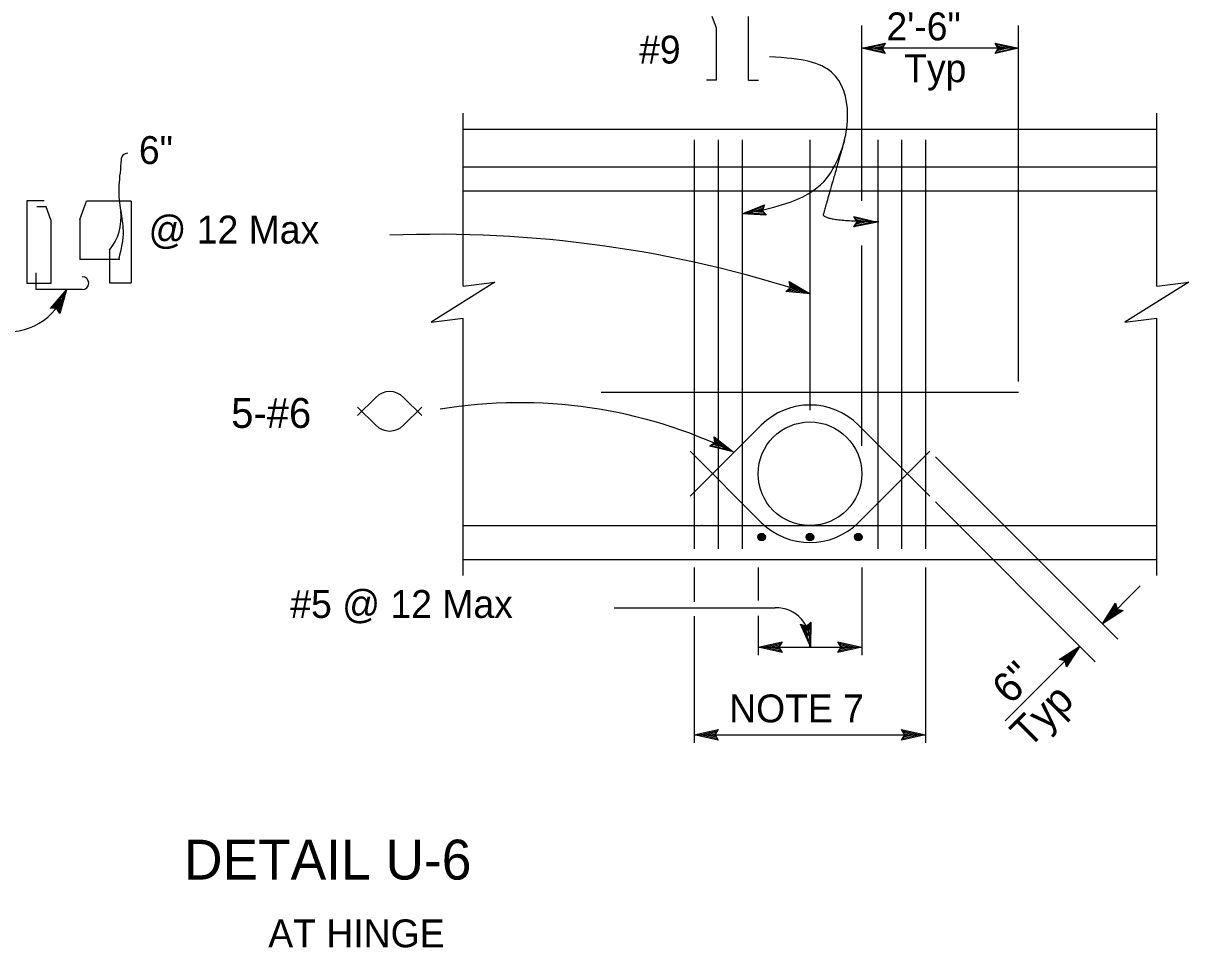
# Model space of a CAD drawing. Extents: x -894 to 866, y -472 to 714.
# Drawn here: x -105.3 to 187, y -125.5 to 106.4 of the extents above; entities that cross this region are included whole.
import ezdxf

# ---------------------------------------------------------------- set-up
doc = ezdxf.new("R2010")
doc.units = 0
for name, color, linetype in [('56 Stage 3 Anno', 7, 'Continuous'), ('57 Undefined', 7, 'Continuous'), ('60 Nongeo Data', 7, 'Continuous')]:
    doc.layers.add(name, color=color, linetype=linetype)

msp = doc.modelspace()

# ---------------------------------------------------------------- linework, layer by layer
at = {"layer": '56 Stage 3 Anno'}
for p, q in [((104.97, 61.83), (104.97, 105.86)), ((144.3, 16.53), (144.3, 105.86)), ((144.3, 100.13), (104.97, 100.13)), ((104.97, 0.35), (104.97, 50.69)), ((87.08, 40.12), (86.73, 41.64)), ((86.73, 41.64), (86.73, 41.64)), ((86.73, 41.64), (92.02, 38.51)), ((87.08, 40.12), (86.73, 41.64)), ((86.73, 41.64), (86.73, 41.64)), ((86.73, 41.64), (92.02, 38.51)), ((86.83, 41.24), (90.71, 38.94)), ((86.83, 41.24), (90.71, 38.94)), ((-98.53, 34.87), (-94.48, 39.49)), ((-98.12, 34.89), (-95.14, 38.28)), ((-95.15, 38.27), (-96.39, 33.97)), ((-94.48, 39.49), (-96.19, 33.59)), ((-94.48, 39.49), (-94.48, 39.49)), ((85.9, 39.11), (87.08, 40.12)), ((85.9, 39.11), (87.08, 40.12)), ((92.02, 38.51), (85.9, 39.11)), ((85.9, 39.11), (85.9, 39.11)), ((92.02, 38.51), (85.9, 39.11)), ((85.9, 39.11), (85.9, 39.11)), ((90.7, 38.94), (86.24, 39.37)), ((90.7, 38.94), (86.24, 39.37)), ((89.4, 39.37), (86.52, 39.65)), ((89.4, 39.37), (86.52, 39.65)), ((88.08, 39.8), (86.85, 39.92)), ((88.08, 39.8), (86.85, 39.92)), ((86.94, 40.82), (89.4, 39.37)), ((86.94, 40.82), (89.4, 39.37)), ((87, 40.44), (88.08, 39.8)), ((87, 40.44), (88.08, 39.8)), ((92.02, 38.51), (92.02, 38.51)), ((92.02, 38.51), (92.02, 38.51)), ((-97.69, 34.92), (-95.81, 37.07)), ((-97.3, 34.91), (-96.47, 35.86)), ((-96.47, 35.86), (-96.82, 34.67)), ((-95.81, 37.07), (-96.61, 34.29)), ((-96.97, 34.93), (-98.53, 34.87)), ((-98.53, 34.87), (-98.53, 34.87)), ((-96.19, 33.59), (-96.97, 34.93)), ((-96.19, 33.59), (-96.19, 33.59)), ((123.44, -2.37), (169.19, -48.13)), ((123.44, -13.69), (163.53, -53.78)), ((62.97, -30.12), (62.97, -38.76)), ((78.97, -30.12), (78.97, -38.45)), ((104.97, -30.12), (104.97, -52.12)), ((120.97, -30.12), (120.97, -74.12)), ((174.79, -34.78), (165.32, -44.26)), ((42.85, -40.23), (83.28, -40.23)), ((165.32, -44.26), (168.62, -39.07)), ((170.1, -40.86), (166.29, -43.28)), ((166.3, -43.27), (168.71, -39.49)), ((167.27, -42.3), (168.83, -39.86)), ((169.68, -40.77), (167.27, -42.3)), ((168.25, -41.33), (168.92, -40.28)), ((169.31, -40.65), (168.25, -41.33)), ((168.62, -39.07), (168.62, -39.07)), ((168.62, -39.07), (169, -40.58)), ((169, -40.58), (170.51, -40.96)), ((62.97, -42.32), (62.97, -74.12)), ((78.97, -42.25), (78.97, -52.12)), ((170.51, -40.96), (165.32, -44.26)), ((170.51, -40.96), (170.51, -40.96)), ((92.09, -50), (89.61, -44.38)), ((89.61, -44.38), (89.61, -44.38)), ((89.61, -44.38), (91.07, -44.9)), ((91.81, -48.63), (90.01, -44.54)), ((91.55, -47.29), (90.38, -44.64)), ((91.28, -45.93), (90.78, -44.8)), ((91.07, -44.9), (92.22, -43.85)), ((91.31, -44.67), (91.28, -45.93)), ((91.61, -44.43), (91.55, -47.29)), ((91.92, -44.13), (91.82, -48.64)), ((92.22, -43.85), (92.09, -50)), ((92.22, -43.85), (92.22, -43.85)), ((165.32, -44.26), (165.32, -44.26)), ((78.97, -50.12), (84.97, -48.79)), ((78.97, -50.12), (84.97, -48.79)), ((80.36, -50.11), (84.73, -49.15)), ((80.36, -50.11), (84.73, -49.15)), ((81.73, -50.12), (84.56, -49.49)), ((81.73, -50.12), (84.56, -49.49)), ((84.97, -48.79), (84.17, -50.12)), ((84.97, -48.79), (84.17, -50.12)), ((84.97, -48.79), (84.97, -48.79)), ((84.97, -48.79), (84.97, -48.79)), ((99.77, -50.12), (98.97, -48.78)), ((98.97, -48.78), (98.97, -48.78)), ((98.97, -48.78), (104.97, -50.12)), ((99.77, -50.12), (98.97, -48.78)), ((98.97, -48.78), (98.97, -48.78)), ((98.97, -48.78), (104.97, -50.12)), ((99.19, -49.13), (103.59, -50.12)), ((99.19, -49.13), (103.59, -50.12)), ((99.42, -49.49), (102.21, -50.11)), ((99.42, -49.49), (102.21, -50.11)), ((78.97, -50.12), (104.97, -50.12)), ((84.97, -51.46), (78.97, -50.12)), ((78.97, -50.12), (78.97, -50.12)), ((84.97, -51.46), (78.97, -50.12)), ((78.97, -50.12), (78.97, -50.12)), ((84.75, -51.1), (80.35, -50.12)), ((84.75, -51.1), (80.35, -50.12)), ((84.52, -50.74), (81.73, -50.12)), ((84.52, -50.74), (81.73, -50.12)), ((83.11, -50.12), (84.32, -49.85)), ((83.11, -50.12), (84.32, -49.85)), ((84.34, -50.39), (83.11, -50.12)), ((84.34, -50.39), (83.11, -50.12)), ((84.17, -50.12), (84.97, -51.46)), ((84.17, -50.12), (84.97, -51.46)), ((84.97, -51.46), (84.97, -51.46)), ((84.97, -51.46), (84.97, -51.46)), ((92.09, -50), (92.09, -50)), ((104.97, -50.12), (98.97, -51.45)), ((98.97, -51.45), (99.77, -50.12)), ((104.97, -50.12), (98.97, -51.45)), ((98.97, -51.45), (99.77, -50.12)), ((98.97, -51.45), (98.97, -51.45)), ((98.97, -51.45), (98.97, -51.45)), ((103.58, -50.12), (99.2, -51.09)), ((103.58, -50.12), (99.2, -51.09)), ((102.21, -50.11), (99.38, -50.74)), ((102.21, -50.11), (99.38, -50.74)), ((99.6, -49.84), (100.82, -50.11)), ((99.6, -49.84), (100.82, -50.11)), ((100.82, -50.11), (99.62, -50.38)), ((100.82, -50.11), (99.62, -50.38)), ((104.97, -50.12), (104.97, -50.12)), ((104.97, -50.12), (104.97, -50.12)), ((140.95, -68.63), (159.66, -49.91)), ((154.47, -53.21), (159.66, -49.91)), ((154.88, -53.31), (158.69, -50.89)), ((155.3, -53.4), (157.71, -51.87)), ((157.71, -51.87), (156.15, -54.31)), ((158.68, -50.9), (156.27, -54.68)), ((159.66, -49.91), (156.36, -55.1)), ((159.66, -49.91), (159.66, -49.91)), ((155.98, -53.59), (154.47, -53.21)), ((154.47, -53.21), (154.47, -53.21)), ((155.67, -53.52), (156.73, -52.84)), ((156.36, -55.1), (155.98, -53.59)), ((156.73, -52.84), (156.06, -53.89)), ((156.36, -55.1), (156.36, -55.1)), ((62.97, -72.12), (68.97, -70.79)), ((62.97, -72.12), (120.97, -72.12)), ((68.97, -73.46), (62.97, -72.12)), ((62.97, -72.12), (62.97, -72.12)), ((68.75, -73.1), (64.35, -72.12)), ((64.36, -72.11), (68.73, -71.15)), ((65.73, -72.12), (68.56, -71.49)), ((68.52, -72.74), (65.73, -72.12)), ((67.11, -72.12), (68.32, -71.85)), ((68.34, -72.39), (67.11, -72.12)), ((68.97, -70.79), (68.17, -72.12)), ((68.17, -72.12), (68.97, -73.46)), ((68.97, -70.79), (68.97, -70.79)), ((115.77, -72.12), (114.97, -70.78)), ((114.97, -70.78), (114.97, -70.78)), ((114.97, -70.78), (120.97, -72.12)), ((120.97, -72.12), (114.97, -73.45)), ((114.97, -73.45), (115.77, -72.12)), ((115.19, -71.13), (119.59, -72.12)), ((119.58, -72.12), (115.2, -73.09)), ((118.21, -72.11), (115.38, -72.74)), ((115.42, -71.49), (118.21, -72.11)), ((115.6, -71.84), (116.82, -72.11)), ((116.82, -72.11), (115.62, -72.38)), ((120.97, -72.12), (120.97, -72.12)), ((68.97, -73.46), (68.97, -73.46)), ((114.97, -73.45), (114.97, -73.45))]:
    msp.add_line(p, q, dxfattribs=at)
for points in [[(110.87, 98.81), (104.97, 100.13), (110.87, 101.44), (110.66, 101.09), (106.34, 100.13), (110.67, 99.16), (110.46, 99.51), (107.69, 100.13), (110.45, 100.74), (110.24, 100.39), (109.05, 100.12), (110.25, 99.86), (110.09, 100.13), (110.87, 101.44), (110.09, 100.13)], [(138.4, 101.45), (144.3, 100.13), (138.4, 98.82), (138.61, 99.17), (142.93, 100.12), (138.61, 101.1), (138.81, 100.75), (141.58, 100.13), (138.82, 99.52), (139.03, 99.87), (140.22, 100.13), (139.02, 100.4), (139.18, 100.13), (138.4, 98.82), (139.18, 100.13)], [(81.02, 58.3), (74.97, 58.64), (80.59, 60.89), (80.44, 60.51), (76.33, 58.86), (80.75, 58.61), (80.49, 58.92), (77.66, 59.08), (80.29, 60.13), (80.14, 59.76), (79, 59.3), (80.23, 59.23), (80.02, 59.47), (80.59, 60.89), (80.02, 59.47)], [(103.02, 57.96), (108.89, 56.51), (102.96, 55.33), (103.18, 55.68), (107.52, 56.54), (103.22, 57.61), (103.42, 57.25), (106.17, 56.58), (103.39, 56.02), (103.61, 56.37), (104.81, 56.61), (103.62, 56.9), (103.78, 56.63), (102.96, 55.33), (103.78, 56.63)], [(67.99, 2.64), (72.72, -1.14), (66.84, 0.28), (67.18, 0.5), (71.49, -0.54), (68.02, 2.23), (68.06, 1.83), (70.28, 0.06), (67.52, 0.72), (67.86, 0.94), (69.05, 0.65), (68.09, 1.42), (68.12, 1.11), (66.84, 0.28), (68.12, 1.11)]]:
    msp.add_lwpolyline(points, close=True, dxfattribs=at)
for centre, radius, start, end in [((-94.07, 57.71), 13.26, 321.4922, 6.8634), ((-1.47, -246.24), 299.7, 71.8237, 92.2838), ((-109.2, 44.48), 15.47, 260.2026, 340.5396), ((19.24, -110.74), 121.95, 63.9892, 99.4575), ((83.45, -48.78), 8.55, 351.7641, 91.0976)]:
    msp.add_arc(centre, radius, start, end, dxfattribs=at)
for points, degree in [([(74.97, 58.64), (91.31, 61.34), (99.12, 69.57), (102.62, 83.9), (98.97, 95.53), (90.29, 97.61), (81.79, 97.96)], 3), ([(100.67, 77.28), (95.85, 60.29), (94.81, 56.82), (109.22, 56.64)], 2)]:
    msp.add_open_spline(points, degree=degree, dxfattribs=at)
msp.add_spline([(-79.11, 73.82), (-80.37, 73.28), (-80.85, 71.42), (-81.39, 65), (-80.91, 59.3), (-80.31, 54.38), (-81.39, 47.36)], degree=3, dxfattribs=at)
at = {"layer": '60 Nongeo Data'}
for p, q in [((68.5, 105.21), (67.43, 108.15)), ((76.53, 92.15), (76.53, 108.15)), ((68.5, 92.15), (68.5, 105.21)), ((68.5, 92.15), (66, 92.15)), ((76.53, 92.15), (79.03, 92.15)), ((4.97, 40.42), (4.97, 83.88)), ((178.97, 40.42), (178.97, 83.88)), ((4.97, 79.88), (178.97, 79.88)), ((62.97, 77.18), (62.97, -25.42)), ((68.97, 77.18), (68.97, -25.42)), ((74.97, 77.18), (74.97, -25.42)), ((91.97, 77.18), (91.97, 9.33)), ((108.97, 77.18), (108.97, -25.42)), ((114.97, 77.18), (114.97, -25.42)), ((120.97, 77.18), (120.97, -25.42)), ((4.97, 70.38), (178.97, 70.38)), ((4.97, 64.38), (178.97, 64.38)), ((-104.44, 61.83), (-104.44, 41.09)), ((-100.11, 61.83), (-104.44, 61.83)), ((-91.13, 57.16), (-89.45, 61.8)), ((-78.25, 61.8), (-89.45, 61.8)), ((-78.25, 61.8), (-78.25, 41.29)), ((-99.56, 60.33), (-101.93, 60.33)), ((-98.39, 57.12), (-99.56, 60.33)), ((-98.39, 57.12), (-98.39, 41.09)), ((-91.13, 57.16), (-91.13, 47.18)), ((-83.73, 49.76), (-83.73, 41.29)), ((-81.15, 47.18), (-91.13, 47.18)), ((-98.39, 41.09), (-104.44, 41.09)), ((-102.23, 43.78), (-102.23, 39.59)), ((-83.73, 41.29), (-78.25, 41.29)), ((-90.54, 39.59), (-102.23, 39.59)), ((4.97, -32.12), (4.97, 32.42)), ((178.97, -32.12), (178.97, 32.42)), ((-21.49, 8.01), (-16.95, 12.55)), ((-5.41, 8.01), (-9.95, 12.55)), ((39.64, 13.88), (144.3, 13.88)), ((-16.95, 5.56), (-21.49, 10.1)), ((-9.95, 5.56), (-5.41, 10.1)), ((61.92, -12.27), (79.77, 5.58)), ((122.02, -12.27), (104.17, 5.58)), ((79.77, -18.81), (61.92, -0.96)), ((104.17, -18.81), (122.02, -0.96)), ((4.97, -19.62), (118.97, -19.62)), ((64.97, -19.52), (64.97, -19.41)), ((118.85, -19.62), (178.97, -19.62)), ((4.97, -28.12), (178.97, -28.12))]:
    msp.add_line(p, q, dxfattribs=at)
for points in [[(4.97, 40.42), (12.97, 41.42), (-3.03, 31.42), (4.97, 32.42)], [(178.97, 40.42), (186.97, 41.42), (170.97, 31.42), (178.97, 32.42)]]:
    msp.add_lwpolyline(points, dxfattribs=at)
for centre, radius in [((91.97, -6.62), 13), ((79.85, -22.52), 0.953), ((79.85, -22.52), 0.839), ((79.85, -22.52), 0.724), ((79.85, -22.52), 0.61), ((79.85, -22.52), 0.496), ((79.85, -22.52), 0.381), ((79.85, -22.52), 0.267), ((79.85, -22.52), 0.114), ((91.97, -22.52), 0.953), ((91.97, -22.52), 0.839), ((91.97, -22.52), 0.724), ((91.97, -22.52), 0.61), ((91.97, -22.52), 0.496), ((91.97, -22.52), 0.381), ((91.97, -22.52), 0.267), ((91.97, -22.52), 0.114), ((104.08, -22.52), 0.953), ((104.08, -22.52), 0.839), ((104.08, -22.52), 0.724), ((104.08, -22.52), 0.61), ((104.08, -22.52), 0.496), ((104.08, -22.52), 0.381), ((104.08, -22.52), 0.267), ((104.08, -22.52), 0.114)]:
    msp.add_circle(centre, radius, dxfattribs=at)
for centre, radius, start, end in [((-90.54, 41.2), 1.61, 270, 90), ((-13.45, 9.05), 4.94, 45, 135), ((91.97, -6.62), 17.25, 45, 135), ((-13.45, 9.05), 4.94, 225, 315), ((91.97, -6.62), 17.25, 225, 315)]:
    msp.add_arc(centre, radius, start, end, dxfattribs=at)

# ---------------------------------------------------------------- texts
at = {"layer": '57 Undefined'}
for s, height, p in [('2\'-6"', 7, (111.16, 102.13)), ('#9', 7, (49.13, 96.31)), ('Typ', 7, (115.61, 91.63)), ('6"', 7, (-76.34, 71.1)), ('@ 12 Max', 7, (-73.92, 51.15)), ('5-#6', 7.5, (-53.19, 4.89)), ('#5 @ 12 Max', 7, (-38.36, -42.8)), ('NOTE 7', 7, (71.7, -69)), ('DETAIL U-6', 10, (-65.02, -108.44)), ('AT HINGE', 7, (-43.89, -125.44))]:
    msp.add_text(s, height=height, dxfattribs=at).set_placement(p)
for s, p in [('6"', (142.25, -64.79)), ('Typ', (146.8, -75.8))]:
    msp.add_text(s, height=7.5, rotation=45, dxfattribs=at).set_placement(p)

doc.saveas('drawing.dxf')
